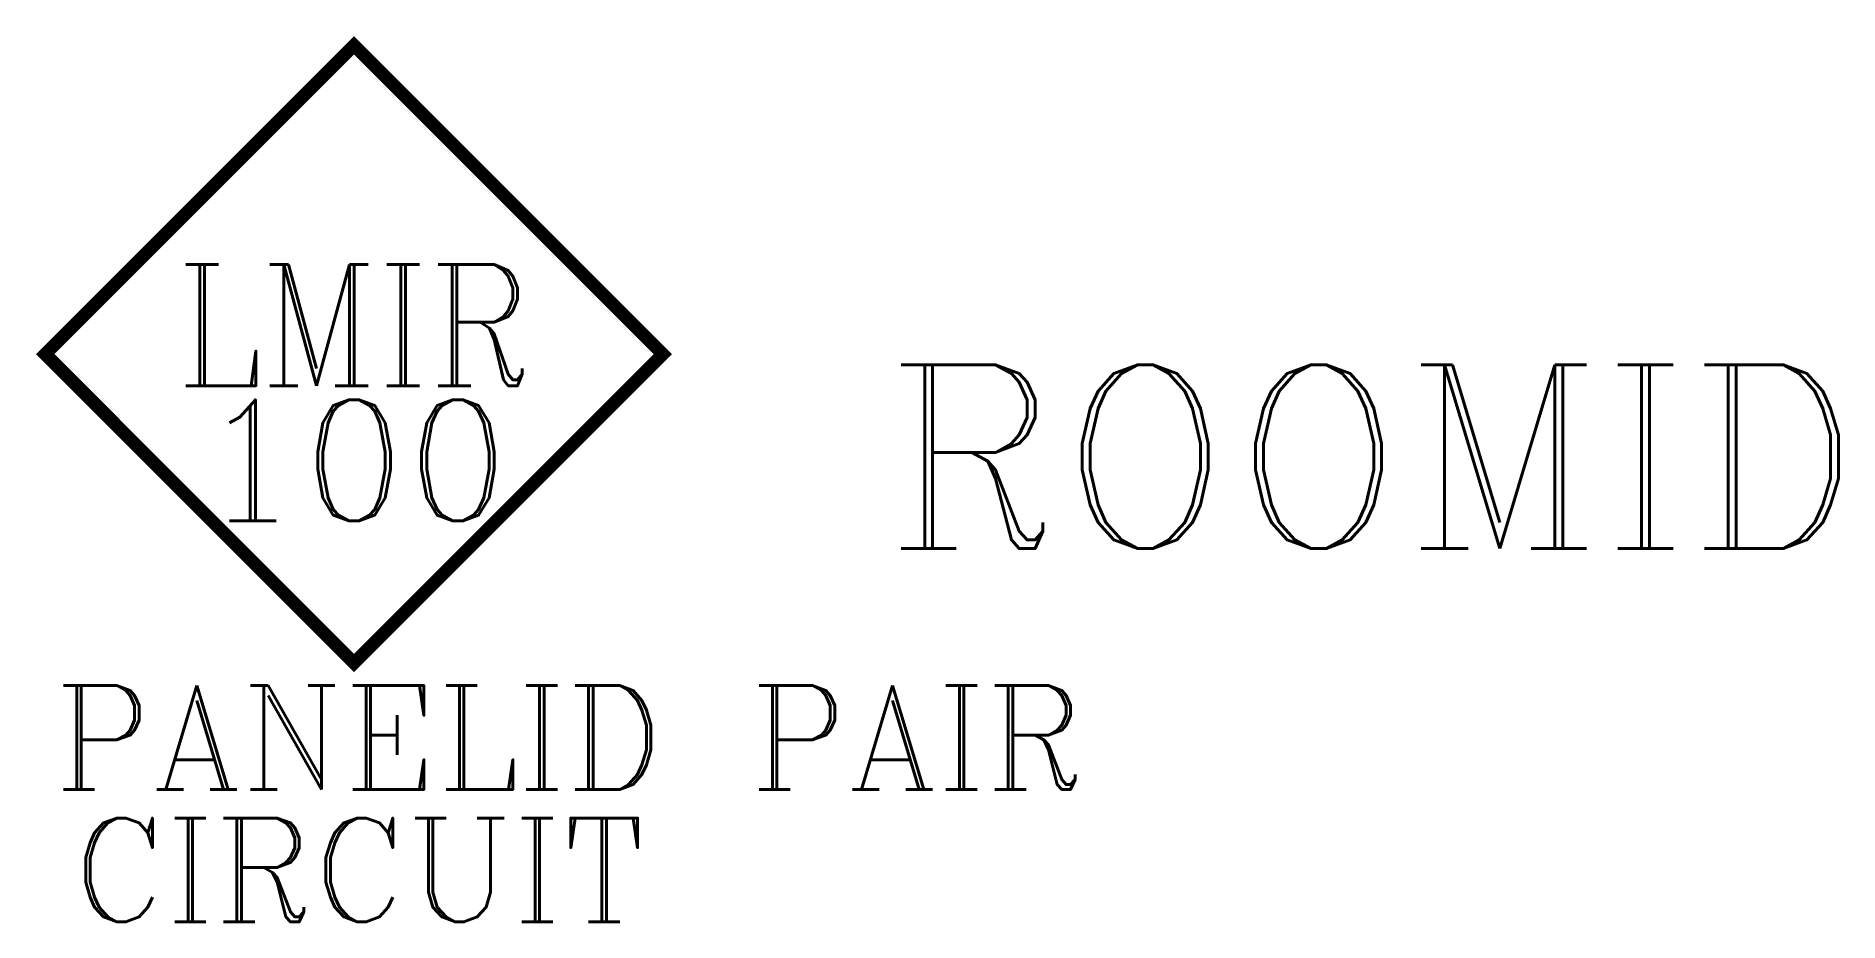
# Model space of a CAD drawing. Header units: inches. Extents: x -18 to 86, y -33 to 18.
import ezdxf
from ezdxf.enums import TextEntityAlignment as Align

# ---------------------------------------------------------------- set-up
doc = ezdxf.new("R2010")
doc.units = ezdxf.units.IN
doc.header["$LTSCALE"] = 48
doc.header["$MEASUREMENT"] = 0
doc.styles.add('ROMANC', font='COMPLEX.SHX')
doc.styles.add('WSNotes', font='complex.shx', dxfattribs={"height": 18})

msp = doc.modelspace()

# ---------------------------------------------------------------- texts
at = {"style": 'WSNotes', "flags": 1}
msp.add_attdef('ROOMID', (30.7, -11.24), '', height=10.62, dxfattribs=at)
at = {"style": 'ROMANC'}
for tag, p in [('PANELID', (0.31, -19.15)), ('CIRCUIT', (0.31, -26.8))]:
    msp.add_attdef(tag, text='', height=6, dxfattribs=at).set_placement(p, align=Align.TOP_CENTER)
msp.add_attdef('PAIR', (22.89, -25.15), '', height=6, dxfattribs=at)

# ---------------------------------------------------------------- wipeouts: each hides what was drawn before it
at = {"linetype": 'Continuous'}
msp.add_wipeout([(0, -17.84), (-17.84, 0), (0, 17.84), (17.84, 0)], dxfattribs=at)

# ---------------------------------------------------------------- next in the draw order: wipeouts: each hides what was drawn before it
msp.add_wipeout([(0, -17.88), (-17.86, -0.02), (0, 17.84), (17.86, -0.02)], dxfattribs=at)

# ---------------------------------------------------------------- next in the draw order: linework, layer by layer
at = {"linetype": 'Continuous', "const_width": 0.75}
msp.add_lwpolyline([(0, -17.84), (-17.84, 0), (0, 17.84), (17.84, 0)], close=True, dxfattribs=at)

# ---------------------------------------------------------------- next in the draw order: texts
at = {"char_height": 7, "width": 0.0619, "attachment_point": 2, "style": 'WSNotes'}
for s, insert in [('{\\W0.9;LMIR}', (0, 5.17)), ('100', (0, -2.64))]:
    msp.add_mtext(s, dxfattribs=dict(at, insert=insert))

doc.saveas('drawing.dxf')
